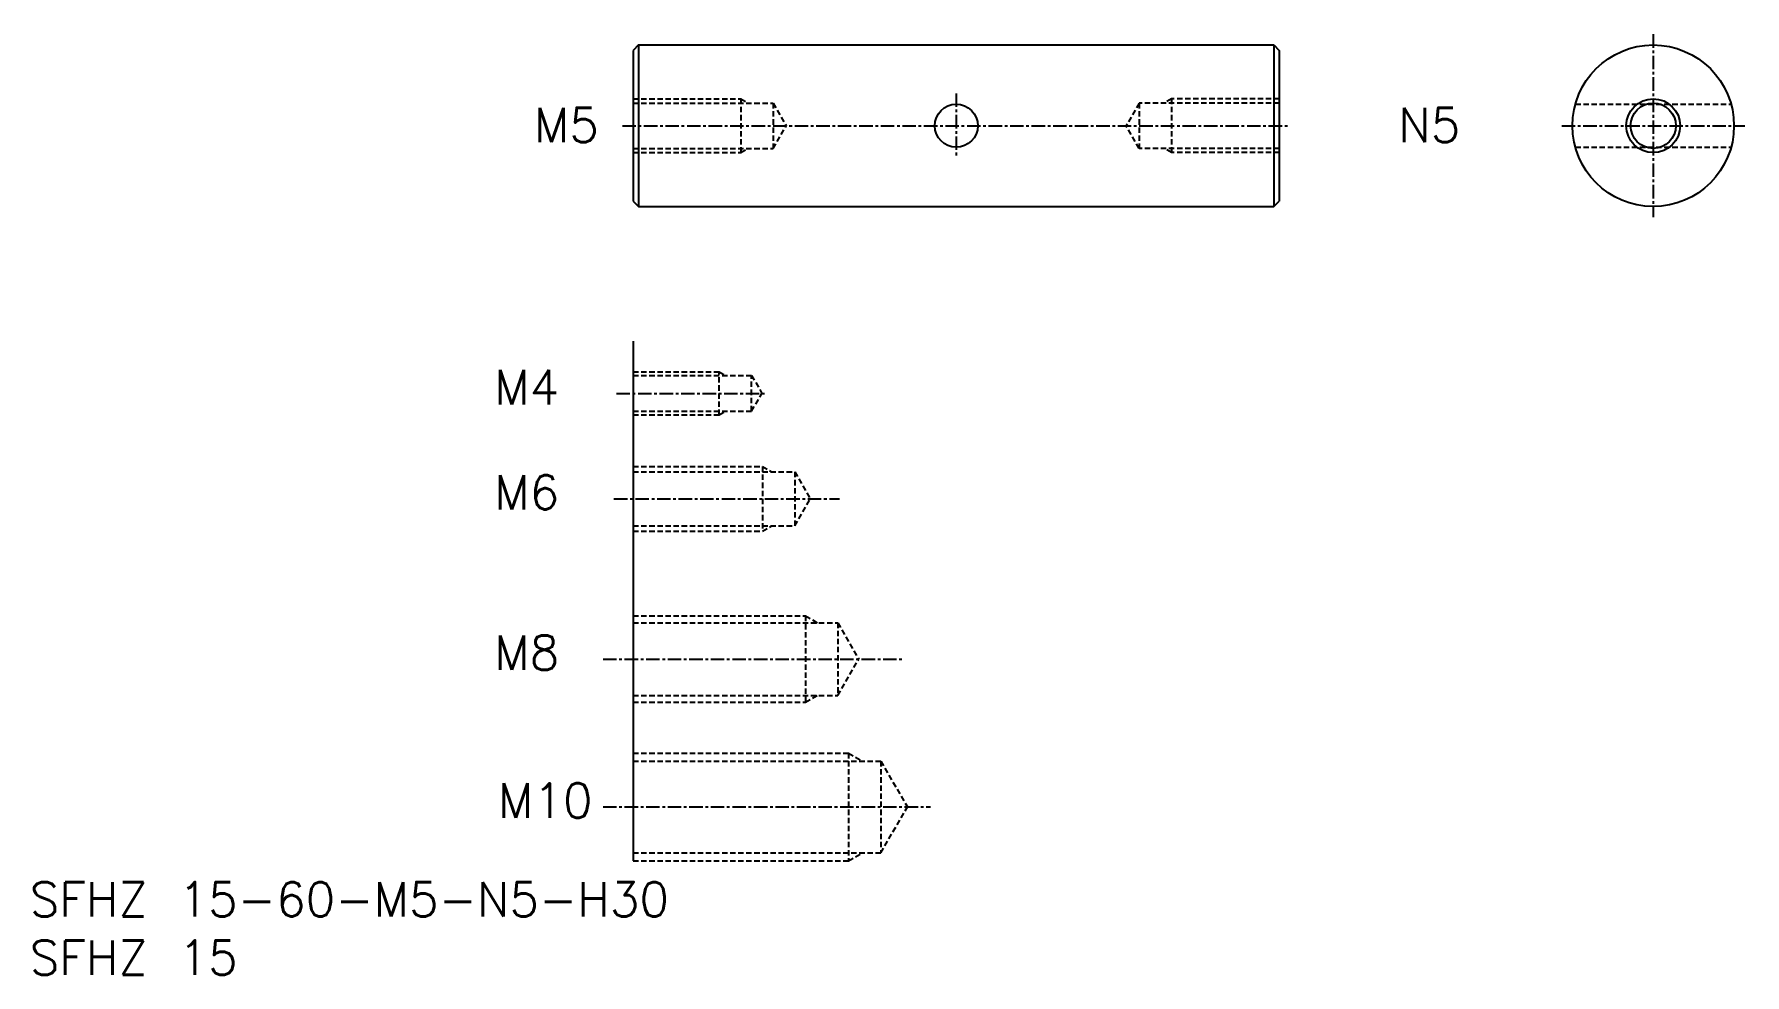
# Model space of a CAD drawing. Extents: x 683 to 842, y -133 to -46.
import ezdxf

# ---------------------------------------------------------------- set-up
doc = ezdxf.new("R2010")
doc.units = 0
doc.linetypes.add('CENTER', pattern=[2, 1.25, -0.25, 0.25, -0.25])
doc.linetypes.add('DASHED', pattern=[0.75, 0.5, -0.25])
doc.layers.get('0').update_dxf_attribs({"linetype": 'CONTINUOUS'})
doc.layers.add('CENTER', color=1, linetype='CENTER')
doc.styles.get("Standard").update_dxf_attribs({"font": 'txt.shx'})

msp = doc.modelspace()

# ---------------------------------------------------------------- linework, layer by layer
at = {"color": 7, "linetype": 'CONTINUOUS'}
for p, q in [((739.61, -46.72), (739.11, -47.22)), ((739.11, -47.22), (739.11, -61.22)), ((739.61, -46.72), (798.61, -46.72)), ((739.61, -46.72), (739.61, -61.72)), ((798.61, -46.72), (798.61, -61.72)), ((798.61, -46.72), (799.11, -47.22)), ((799.11, -47.22), (799.11, -61.22)), ((739.11, -61.22), (739.61, -61.72)), ((739.61, -61.72), (798.61, -61.72)), ((798.61, -61.72), (799.11, -61.22)), ((739.11, -74.22), (739.11, -122.49))]:
    msp.add_line(p, q, dxfattribs=at)
at = {"color": 3, "linetype": 'DASHED'}
for p, q in [((739.11, -51.72), (749.11, -51.72)), ((739.11, -52.12), (752.11, -52.12)), ((749.11, -51.72), (749.11, -56.72)), ((749.11, -51.72), (749.72, -52.07)), ((752.11, -52.12), (752.11, -56.32)), ((752.11, -52.12), (753.33, -54.22)), ((786.11, -52.12), (784.9, -54.22)), ((799.11, -52.12), (786.11, -52.12)), ((786.11, -52.12), (786.11, -56.32)), ((789.11, -51.72), (788.51, -52.07)), ((799.11, -51.72), (789.11, -51.72)), ((789.11, -51.72), (789.11, -56.72)), ((826.6, -52.22), (841.06, -52.22)), ((752.11, -56.32), (753.33, -54.22)), ((786.11, -56.32), (784.9, -54.22)), ((739.11, -56.32), (752.11, -56.32)), ((739.11, -56.72), (749.11, -56.72)), ((749.11, -56.72), (749.72, -56.37)), ((799.11, -56.32), (786.11, -56.32)), ((789.11, -56.72), (788.51, -56.37)), ((799.11, -56.72), (789.11, -56.72)), ((826.6, -56.22), (841.06, -56.22)), ((739.11, -77.08), (747.11, -77.08)), ((739.11, -77.43), (750.11, -77.43)), ((747.11, -81.08), (747.11, -77.08)), ((747.11, -77.08), (747.72, -77.43)), ((750.11, -77.43), (751.07, -79.08)), ((750.11, -80.73), (750.11, -77.43)), ((750.11, -80.73), (751.07, -79.08)), ((739.11, -80.73), (750.11, -80.73)), ((747.11, -81.08), (747.72, -80.73)), ((739.11, -81.08), (747.11, -81.08)), ((739.11, -85.87), (751.11, -85.87)), ((739.11, -86.37), (754.11, -86.37)), ((751.11, -85.87), (751.11, -91.87)), ((751.11, -85.87), (751.98, -86.37)), ((754.11, -86.37), (754.11, -91.37)), ((754.11, -86.37), (755.56, -88.87)), ((754.11, -91.37), (755.56, -88.87)), ((739.11, -91.37), (754.11, -91.37)), ((739.11, -91.87), (751.11, -91.87)), ((751.11, -91.87), (751.98, -91.37)), ((739.11, -99.75), (755.11, -99.75)), ((755.11, -99.75), (755.11, -107.75)), ((755.11, -99.75), (756.2, -100.38)), ((739.11, -100.38), (758.11, -100.38)), ((758.11, -100.38), (760.06, -103.75)), ((758.11, -100.38), (758.11, -107.13)), ((758.11, -107.13), (760.06, -103.75)), ((739.11, -107.13), (758.11, -107.13)), ((739.11, -107.75), (755.11, -107.75)), ((755.11, -107.75), (756.2, -107.13)), ((739.11, -112.49), (759.11, -112.49)), ((759.11, -112.49), (760.41, -113.24)), ((759.11, -112.49), (759.11, -122.49)), ((739.11, -113.24), (762.11, -113.24)), ((762.11, -113.24), (764.57, -117.49)), ((762.11, -113.24), (762.11, -121.74)), ((762.11, -121.74), (764.57, -117.49)), ((739.11, -121.74), (762.11, -121.74)), ((759.11, -122.49), (760.41, -121.74)), ((739.11, -122.49), (759.11, -122.49))]:
    msp.add_line(p, q, dxfattribs=at)
at = {"color": 7, "linetype": 'CONTINUOUS'}
for centre, radius in [((833.83, -54.22), 7.5), ((769.11, -54.22), 2), ((833.83, -54.22), 2.1)]:
    msp.add_circle(centre, radius, dxfattribs=at)
at = {"color": 3, "linetype": 'CONTINUOUS'}
msp.add_circle((833.83, -54.22), 2.5, dxfattribs=at)
at = {"layer": 'CENTER', "color": 1, "linetype": 'CENTER'}
for p, q in [((833.83, -45.72), (833.83, -62.72)), ((769.11, -51.22), (769.11, -57.22)), ((738.11, -54.22), (800.11, -54.22)), ((825.33, -54.22), (842.33, -54.22)), ((737.56, -79.08), (751.51, -79.08)), ((737.33, -88.87), (758.26, -88.87)), ((736.32, -103.75), (764.23, -103.75)), ((736.32, -117.49), (766.73, -117.49))]:
    msp.add_line(p, q, dxfattribs=at)

# ---------------------------------------------------------------- texts
at = {"color": 7, "linetype": 'CONTINUOUS'}
for s, p in [('M5', (729.89, -55.75)), ('N5', (810.16, -55.75)), ('M4', (726.21, -80.1)), ('M6', (726.21, -89.87)), ('M8', (726.21, -104.76)), ('M10', (726.56, -118.49)), ('SFHZ 15-60-M5-N5-H30', (683.08, -127.67)), ('SFHZ 15', (683.08, -133.08))]:
    msp.add_text(s, height=3.2, dxfattribs=at).set_placement(p)

doc.saveas('drawing.dxf')
